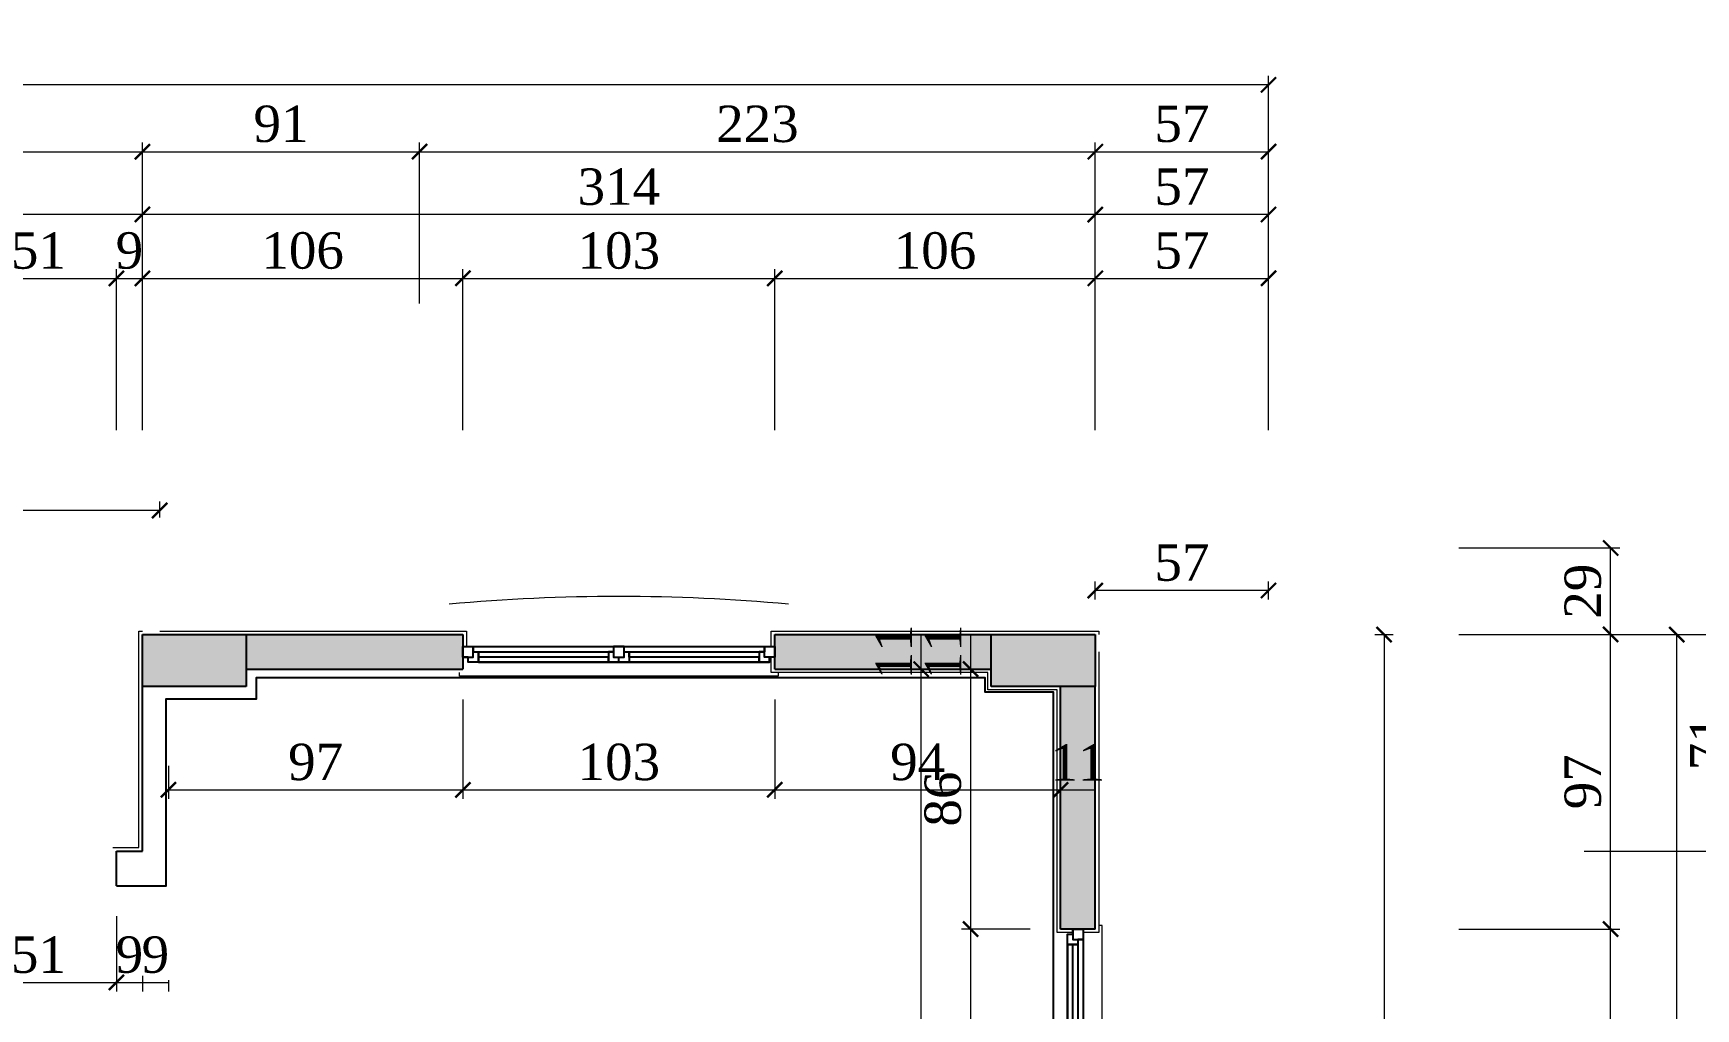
# Model space of a CAD drawing. Header units: metres. Extents: x 134072 to 172200, y 35728 to 38066.
# Drawn here: x 138930 to 139478, y 37146 to 37468 of the extents above; entities that cross this region are included whole.
import ezdxf

# ---------------------------------------------------------------- set-up
doc = ezdxf.new("R2010")
doc.units = ezdxf.units.M
for name, color, linetype in [('den', 156, 'Continuous'), ('duvaR', 52, 'Continuous'), ('Kolon', 175, 'Continuous'), ('pencere', 28, 'Continuous')]:
    doc.layers.add(name, color=color, linetype=linetype)
for name, color, linetype, lineweight in [('m_topraklama', 3, 'Continuous', 40), ('Olcu 20', 7, 'Continuous', 20), ('sıva', 145, 'Continuous', 5)]:
    doc.layers.add(name, color=color, linetype=linetype, lineweight=lineweight)
doc.styles.add('omer', font='times.ttf', dxfattribs={"height": 12})
doc.dimstyles.new('ISO-25', dxfattribs={"dimtxt": 12, "dimasz": 5, "dimexe": 3, "dimexo": 10, "dimgap": 3, "dimtad": 1, "dimdec": 0, "dimtxsty": 'omer', "dimblk": 'ARCHTICK', "dimcen": 0, "dimclrd": 256, "dimclre": 256, "dimclrt": 256, "dimadec": 0, "dimazin": 0, "dimtfac": 1, "dimtdec": 0, "dimtix": 1, "dimtmove": 0, "dimatfit": 3, "dimldrblk": 'ARCHTICK', "dimfxl": 50, "dimfxlon": 1, "dimlwd": -1, "dimlwe": -1, "dimarcsym": 0})

# ---------------------------------------------------------------- blocks, each defined once
blk = doc.blocks.new('_ArchTick')
at = {"layer": 'Olcu 20', "color": 0, "const_width": 0.15}
blk.add_lwpolyline([(-0.5, -0.5), (0.5, 0.5)], dxfattribs=at)
blk = doc.blocks.new('*D422')
at = {"layer": 'Defpoints', "color": 0, "transparency": 16777216}
for p in [(138906.13, 37186.68), (138957.5, 37186.68), (138957.5, 37154.77)]:
    blk.add_point(p, dxfattribs=at)
at = {"layer": 'Olcu 20', "transparency": 16777216}
for p, q in [((138906.13, 37176.68), (138906.13, 37151.77)), ((138957.5, 37176.68), (138957.5, 37151.77)), ((138906.13, 37154.77), (138957.5, 37154.77))]:
    blk.add_line(p, q, dxfattribs=at)
at = {"layer": 'Olcu 20', "transparency": 16777216, "xscale": 5, "yscale": 5, "zscale": 5, "rotation": 180}
blk.add_blockref('_ArchTick', (138906.13, 37154.77), dxfattribs=at)
at = {"layer": 'Olcu 20', "transparency": 16777216, "xscale": 5, "yscale": 5, "zscale": 5}
blk.add_blockref('_ArchTick', (138957.5, 37154.77), dxfattribs=at)
at = {"layer": 'Olcu 20', "transparency": 16777216, "insert": (138931.81, 37163.88), "char_height": 12, "attachment_point": 5, "style": 'omer'}
blk.add_mtext('51', dxfattribs=at)
blk = doc.blocks.new('*D423')
at = {"layer": 'Defpoints', "color": 0, "transparency": 16777216}
for p in [(138957.5, 37186.68), (138966.06, 37166.99), (138966.06, 37154.77)]:
    blk.add_point(p, dxfattribs=at)
at = {"layer": 'Olcu 20', "transparency": 16777216}
for p, q in [((138957.5, 37176.68), (138957.5, 37151.77)), ((138957.5, 37154.77), (138966.06, 37154.77)), ((138966.06, 37156.99), (138966.06, 37151.77))]:
    blk.add_line(p, q, dxfattribs=at)
at = {"layer": 'Olcu 20', "transparency": 16777216, "insert": (138961.78, 37163.9), "char_height": 12, "attachment_point": 5, "style": 'omer'}
blk.add_mtext('9', dxfattribs=at)
blk = doc.blocks.new('*D424')
at = {"layer": 'Defpoints', "color": 0, "transparency": 16777216}
for p in [(138966.06, 37166.99), (138974.62, 37165.5), (138974.62, 37154.77)]:
    blk.add_point(p, dxfattribs=at)
at = {"layer": 'Olcu 20', "transparency": 16777216}
for p, q in [((138966.06, 37156.99), (138966.06, 37151.77)), ((138966.06, 37154.77), (138974.62, 37154.77)), ((138974.62, 37155.5), (138974.62, 37151.77))]:
    blk.add_line(p, q, dxfattribs=at)
at = {"layer": 'Olcu 20', "transparency": 16777216, "insert": (138970.34, 37163.9), "char_height": 12, "attachment_point": 5, "style": 'omer'}
blk.add_mtext('9', dxfattribs=at)
blk = doc.blocks.new('*D374')
at = {"layer": 'Defpoints', "color": 0, "transparency": 16777216}
for p in [(139071.66, 37258.04), (138974.62, 37236.16), (139071.66, 37218.27)]:
    blk.add_point(p, dxfattribs=at)
at = {"layer": 'Olcu 20', "transparency": 16777216}
for p, q in [((139071.66, 37248.04), (139071.66, 37215.27)), ((138974.62, 37226.16), (138974.62, 37215.27)), ((138974.62, 37218.27), (139071.66, 37218.27))]:
    blk.add_line(p, q, dxfattribs=at)
at = {"layer": 'Olcu 20', "transparency": 16777216, "xscale": 5, "yscale": 5, "zscale": 5, "rotation": 180}
blk.add_blockref('_ArchTick', (138974.62, 37218.27), dxfattribs=at)
at = {"layer": 'Olcu 20', "transparency": 16777216, "xscale": 5, "yscale": 5, "zscale": 5}
blk.add_blockref('_ArchTick', (139071.66, 37218.27), dxfattribs=at)
at = {"layer": 'Olcu 20', "transparency": 16777216, "insert": (139023.14, 37227.39), "char_height": 12, "attachment_point": 5, "style": 'omer'}
blk.add_mtext('97', dxfattribs=at)
blk = doc.blocks.new('*D375')
at = {"layer": 'Defpoints', "color": 0, "transparency": 16777216}
for p in [(139071.66, 37258.04), (139174.41, 37258.04), (139174.41, 37218.27)]:
    blk.add_point(p, dxfattribs=at)
at = {"layer": 'Olcu 20', "transparency": 16777216}
for p, q in [((139071.66, 37248.04), (139071.66, 37215.27)), ((139174.41, 37248.04), (139174.41, 37215.27)), ((139071.66, 37218.27), (139174.41, 37218.27))]:
    blk.add_line(p, q, dxfattribs=at)
at = {"layer": 'Olcu 20', "transparency": 16777216, "xscale": 5, "yscale": 5, "zscale": 5, "rotation": 180}
blk.add_blockref('_ArchTick', (139071.66, 37218.27), dxfattribs=at)
at = {"layer": 'Olcu 20', "transparency": 16777216, "xscale": 5, "yscale": 5, "zscale": 5}
blk.add_blockref('_ArchTick', (139174.41, 37218.27), dxfattribs=at)
at = {"layer": 'Olcu 20', "transparency": 16777216, "insert": (139123.04, 37227.38), "char_height": 12, "attachment_point": 5, "style": 'omer'}
blk.add_mtext('103', dxfattribs=at)
blk = doc.blocks.new('*D376')
at = {"layer": 'Defpoints', "color": 0, "transparency": 16777216}
for p in [(139174.41, 37258.04), (139268.6, 37218.27), (139268.6, 37172.41)]:
    blk.add_point(p, dxfattribs=at)
at = {"layer": 'Olcu 20', "transparency": 16777216}
for p, q in [((139174.41, 37248.04), (139174.41, 37215.27)), ((139268.6, 37182.41), (139268.6, 37221.27)), ((139174.41, 37218.27), (139268.6, 37218.27))]:
    blk.add_line(p, q, dxfattribs=at)
at = {"layer": 'Olcu 20', "transparency": 16777216, "xscale": 5, "yscale": 5, "zscale": 5, "rotation": 180}
blk.add_blockref('_ArchTick', (139174.41, 37218.27), dxfattribs=at)
at = {"layer": 'Olcu 20', "transparency": 16777216, "xscale": 5, "yscale": 5, "zscale": 5}
blk.add_blockref('_ArchTick', (139268.6, 37218.27), dxfattribs=at)
at = {"layer": 'Olcu 20', "transparency": 16777216, "insert": (139221.5, 37227.39), "char_height": 12, "attachment_point": 5, "style": 'omer'}
blk.add_mtext('94', dxfattribs=at)
blk = doc.blocks.new('*D377')
at = {"layer": 'Defpoints', "color": 0, "transparency": 16777216}
for p in [(139268.6, 37237.34), (139280.01, 37237.34), (139280.01, 37218.27)]:
    blk.add_point(p, dxfattribs=at)
at = {"layer": 'Olcu 20', "transparency": 16777216}
for p, q in [((139268.6, 37227.34), (139268.6, 37215.27)), ((139280.01, 37227.34), (139280.01, 37215.27)), ((139268.6, 37218.27), (139280.01, 37218.27))]:
    blk.add_line(p, q, dxfattribs=at)
at = {"layer": 'Olcu 20', "transparency": 16777216, "insert": (139274.3, 37227.27), "char_height": 12, "attachment_point": 5, "style": 'omer'}
blk.add_mtext('11', dxfattribs=at)
blk = doc.blocks.new('*D436')
at = {"layer": 'Defpoints', "color": 0, "transparency": 16777216}
for p in [(139245.76, 37269.45), (139238.93, 37258.04), (139245.76, 37258.04)]:
    blk.add_point(p, dxfattribs=at)
at = {"layer": 'Olcu 20', "transparency": 16777216}
for p, q in [((139238.93, 37269.45), (139235.93, 37269.45)), ((139238.93, 37269.45), (139238.93, 37258.04)), ((139238.93, 37258.04), (139235.93, 37258.04))]:
    blk.add_line(p, q, dxfattribs=at)
at = {"layer": 'Olcu 20', "transparency": 16777216, "insert": (139229.93, 37263.74), "char_height": 12, "attachment_point": 5, "rotation": 90, "style": 'omer'}
blk.add_mtext('11', dxfattribs=at)
blk = doc.blocks.new('*D437')
at = {"layer": 'Defpoints', "color": 0, "transparency": 16777216}
for p in [(139245.76, 37258.04), (139238.93, 37172.41), (139268.6, 37172.41)]:
    blk.add_point(p, dxfattribs=at)
at = {"layer": 'Olcu 20', "transparency": 16777216}
for p, q in [((139238.93, 37258.04), (139235.93, 37258.04)), ((139238.93, 37258.04), (139238.93, 37172.41)), ((139258.6, 37172.41), (139235.93, 37172.41))]:
    blk.add_line(p, q, dxfattribs=at)
at = {"layer": 'Olcu 20', "transparency": 16777216, "xscale": 5, "yscale": 5, "zscale": 5}
for p, rotation in [((139238.93, 37258.04), 90), ((139238.93, 37172.41), 270)]:
    blk.add_blockref('_ArchTick', p, dxfattribs=dict(at, rotation=rotation))
at = {"layer": 'Olcu 20', "transparency": 16777216, "insert": (139229.83, 37215.22), "char_height": 12, "attachment_point": 5, "rotation": 90, "style": 'omer'}
blk.add_mtext('86', dxfattribs=at)
blk = doc.blocks.new('*D438')
at = {"layer": 'Defpoints', "color": 0, "transparency": 16777216}
for p in [(139268.6, 37172.41), (139238.93, 37069.66), (139268.6, 37069.66)]:
    blk.add_point(p, dxfattribs=at)
at = {"layer": 'Olcu 20', "transparency": 16777216}
for p, q in [((139258.6, 37172.41), (139235.93, 37172.41)), ((139238.93, 37172.41), (139238.93, 37069.66)), ((139258.6, 37069.66), (139235.93, 37069.66))]:
    blk.add_line(p, q, dxfattribs=at)
at = {"layer": 'Olcu 20', "transparency": 16777216, "xscale": 5, "yscale": 5, "zscale": 5}
for p, rotation in [((139238.93, 37172.41), 90), ((139238.93, 37069.66), 270)]:
    blk.add_blockref('_ArchTick', p, dxfattribs=dict(at, rotation=rotation))
at = {"layer": 'Olcu 20', "transparency": 16777216, "insert": (139229.83, 37121.04), "char_height": 12, "attachment_point": 5, "rotation": 90, "style": 'omer'}
blk.add_mtext('103', dxfattribs=at)
blk = doc.blocks.new('*D398')
at = {"layer": 'Defpoints', "color": 0, "transparency": 16777216}
for p in [(139222.63, 37258.04), (139226.73, 37258.04), (139226.73, 36984.04)]:
    blk.add_point(p, dxfattribs=at)
at = {"layer": 'Olcu 20', "transparency": 16777216}
for p, q in [((139222.63, 37258.04), (139219.63, 37258.04)), ((139222.63, 36984.04), (139222.63, 37258.04)), ((139222.63, 36984.04), (139219.63, 36984.04))]:
    blk.add_line(p, q, dxfattribs=at)
at = {"layer": 'Olcu 20', "transparency": 16777216, "xscale": 5, "yscale": 5, "zscale": 5}
for p, rotation in [((139222.63, 37258.04), 90), ((139222.63, 36984.04), 270)]:
    blk.add_blockref('_ArchTick', p, dxfattribs=dict(at, rotation=rotation))
at = {"layer": 'Olcu 20', "transparency": 16777216, "insert": (139213.51, 37121.04), "char_height": 12, "attachment_point": 5, "rotation": 90, "style": 'omer'}
blk.add_mtext('274', dxfattribs=at)
blk = doc.blocks.new('*D399')
at = {"layer": 'Defpoints', "color": 0, "transparency": 16777216}
for p in [(139222.63, 37269.45), (139226.73, 37269.45), (139226.73, 37258.04)]:
    blk.add_point(p, dxfattribs=at)
at = {"layer": 'Olcu 20', "transparency": 16777216}
for p, q in [((139222.63, 37269.45), (139219.63, 37269.45)), ((139222.63, 37258.04), (139222.63, 37269.45)), ((139222.63, 37258.04), (139219.63, 37258.04))]:
    blk.add_line(p, q, dxfattribs=at)
at = {"layer": 'Olcu 20', "transparency": 16777216, "insert": (139213.63, 37263.74), "char_height": 12, "attachment_point": 5, "rotation": 90, "style": 'omer'}
blk.add_mtext('11', dxfattribs=at)
blk = doc.blocks.new('*D510')
at = {"layer": 'Defpoints', "color": 0, "transparency": 16777216}
for p in [(138957.5, 37386.81), (138906.13, 37198.1), (138957.5, 37198.1)]:
    blk.add_point(p, dxfattribs=at)
at = {"layer": 'Olcu 20', "transparency": 16777216}
for p, q in [((138906.13, 37336.81), (138906.13, 37389.81)), ((138957.5, 37336.81), (138957.5, 37389.81)), ((138906.13, 37386.81), (138957.5, 37386.81))]:
    blk.add_line(p, q, dxfattribs=at)
at = {"layer": 'Olcu 20', "transparency": 16777216, "xscale": 5, "yscale": 5, "zscale": 5, "rotation": 180}
blk.add_blockref('_ArchTick', (138906.13, 37386.81), dxfattribs=at)
at = {"layer": 'Olcu 20', "transparency": 16777216, "xscale": 5, "yscale": 5, "zscale": 5}
blk.add_blockref('_ArchTick', (138957.5, 37386.81), dxfattribs=at)
at = {"layer": 'Olcu 20', "transparency": 16777216, "insert": (138931.81, 37395.91), "char_height": 12, "attachment_point": 5, "style": 'omer'}
blk.add_mtext('51', dxfattribs=at)
blk = doc.blocks.new('*D511')
at = {"layer": 'Defpoints', "color": 0, "transparency": 16777216}
for p in [(138966.06, 37386.81), (138966.06, 37269.45), (138957.5, 37198.1)]:
    blk.add_point(p, dxfattribs=at)
at = {"layer": 'Olcu 20', "transparency": 16777216}
for p, q in [((138957.5, 37336.81), (138957.5, 37389.81)), ((138966.06, 37336.81), (138966.06, 37389.81)), ((138957.5, 37386.81), (138966.06, 37386.81))]:
    blk.add_line(p, q, dxfattribs=at)
at = {"layer": 'Olcu 20', "transparency": 16777216, "insert": (138961.78, 37395.93), "char_height": 12, "attachment_point": 5, "style": 'omer'}
blk.add_mtext('9', dxfattribs=at)
blk = doc.blocks.new('*D512')
at = {"layer": 'Defpoints', "color": 0, "transparency": 16777216}
for p in [(139071.66, 37386.81), (138966.06, 37269.45), (139071.66, 37269.45)]:
    blk.add_point(p, dxfattribs=at)
at = {"layer": 'Olcu 20', "transparency": 16777216}
for p, q in [((138966.06, 37336.81), (138966.06, 37389.81)), ((139071.66, 37336.81), (139071.66, 37389.81)), ((138966.06, 37386.81), (139071.66, 37386.81))]:
    blk.add_line(p, q, dxfattribs=at)
at = {"layer": 'Olcu 20', "transparency": 16777216, "xscale": 5, "yscale": 5, "zscale": 5, "rotation": 180}
blk.add_blockref('_ArchTick', (138966.06, 37386.81), dxfattribs=at)
at = {"layer": 'Olcu 20', "transparency": 16777216, "xscale": 5, "yscale": 5, "zscale": 5}
blk.add_blockref('_ArchTick', (139071.66, 37386.81), dxfattribs=at)
at = {"layer": 'Olcu 20', "transparency": 16777216, "insert": (139018.86, 37395.91), "char_height": 12, "attachment_point": 5, "style": 'omer'}
blk.add_mtext('106', dxfattribs=at)
blk = doc.blocks.new('*D513')
at = {"layer": 'Defpoints', "color": 0, "transparency": 16777216}
for p in [(139174.41, 37386.81), (139071.66, 37269.45), (139174.41, 37269.45)]:
    blk.add_point(p, dxfattribs=at)
at = {"layer": 'Olcu 20', "transparency": 16777216}
for p, q in [((139071.66, 37336.81), (139071.66, 37389.81)), ((139174.41, 37336.81), (139174.41, 37389.81)), ((139071.66, 37386.81), (139174.41, 37386.81))]:
    blk.add_line(p, q, dxfattribs=at)
at = {"layer": 'Olcu 20', "transparency": 16777216, "xscale": 5, "yscale": 5, "zscale": 5, "rotation": 180}
blk.add_blockref('_ArchTick', (139071.66, 37386.81), dxfattribs=at)
at = {"layer": 'Olcu 20', "transparency": 16777216, "xscale": 5, "yscale": 5, "zscale": 5}
blk.add_blockref('_ArchTick', (139174.41, 37386.81), dxfattribs=at)
at = {"layer": 'Olcu 20', "transparency": 16777216, "insert": (139123.04, 37395.91), "char_height": 12, "attachment_point": 5, "style": 'omer'}
blk.add_mtext('103', dxfattribs=at)
blk = doc.blocks.new('*D555')
at = {"layer": 'Defpoints', "color": 0, "transparency": 16777216}
for p in [(139280.01, 37386.81), (139174.41, 37269.45), (139280.01, 37269.45)]:
    blk.add_point(p, dxfattribs=at)
at = {"layer": 'Olcu 20', "transparency": 16777216}
for p, q in [((139174.41, 37336.81), (139174.41, 37389.81)), ((139280.01, 37336.81), (139280.01, 37389.81)), ((139174.41, 37386.81), (139280.01, 37386.81))]:
    blk.add_line(p, q, dxfattribs=at)
at = {"layer": 'Olcu 20', "transparency": 16777216, "xscale": 5, "yscale": 5, "zscale": 5, "rotation": 180}
blk.add_blockref('_ArchTick', (139174.41, 37386.81), dxfattribs=at)
at = {"layer": 'Olcu 20', "transparency": 16777216, "xscale": 5, "yscale": 5, "zscale": 5}
blk.add_blockref('_ArchTick', (139280.01, 37386.81), dxfattribs=at)
at = {"layer": 'Olcu 20', "transparency": 16777216, "insert": (139227.21, 37395.91), "char_height": 12, "attachment_point": 5, "style": 'omer'}
blk.add_mtext('106', dxfattribs=at)
blk = doc.blocks.new('*D556')
at = {"layer": 'Defpoints', "color": 0, "transparency": 16777216}
for p in [(139337.09, 37386.81), (139280.01, 37269.45), (139337.09, 37269.45)]:
    blk.add_point(p, dxfattribs=at)
at = {"layer": 'Olcu 20', "transparency": 16777216}
for p, q in [((139280.01, 37336.81), (139280.01, 37389.81)), ((139337.09, 37336.81), (139337.09, 37389.81)), ((139280.01, 37386.81), (139337.09, 37386.81))]:
    blk.add_line(p, q, dxfattribs=at)
at = {"layer": 'Olcu 20', "transparency": 16777216, "xscale": 5, "yscale": 5, "zscale": 5, "rotation": 180}
blk.add_blockref('_ArchTick', (139280.01, 37386.81), dxfattribs=at)
at = {"layer": 'Olcu 20', "transparency": 16777216, "xscale": 5, "yscale": 5, "zscale": 5}
blk.add_blockref('_ArchTick', (139337.09, 37386.81), dxfattribs=at)
at = {"layer": 'Olcu 20', "transparency": 16777216, "insert": (139308.55, 37395.93), "char_height": 12, "attachment_point": 5, "style": 'omer'}
blk.add_mtext('57', dxfattribs=at)
blk = doc.blocks.new('*D557')
at = {"layer": 'Defpoints', "color": 0, "transparency": 16777216}
for p in [(139280.01, 37407.85), (139280.01, 37269.45), (139337.09, 37269.45)]:
    blk.add_point(p, dxfattribs=at)
at = {"layer": 'Olcu 20', "transparency": 16777216}
for p, q in [((139280.01, 37357.85), (139280.01, 37410.85)), ((139337.09, 37357.85), (139337.09, 37410.85)), ((139337.09, 37407.85), (139280.01, 37407.85))]:
    blk.add_line(p, q, dxfattribs=at)
at = {"layer": 'Olcu 20', "transparency": 16777216, "xscale": 5, "yscale": 5, "zscale": 5, "rotation": 180}
blk.add_blockref('_ArchTick', (139280.01, 37407.85), dxfattribs=at)
at = {"layer": 'Olcu 20', "transparency": 16777216, "xscale": 5, "yscale": 5, "zscale": 5}
blk.add_blockref('_ArchTick', (139337.09, 37407.85), dxfattribs=at)
at = {"layer": 'Olcu 20', "transparency": 16777216, "insert": (139308.55, 37416.97), "char_height": 12, "attachment_point": 5, "style": 'omer'}
blk.add_mtext('57', dxfattribs=at)
blk = doc.blocks.new('*D558')
at = {"layer": 'Defpoints', "color": 0, "transparency": 16777216}
for p in [(138966.06, 37407.85), (138966.06, 37269.45), (139280.01, 37269.45)]:
    blk.add_point(p, dxfattribs=at)
at = {"layer": 'Olcu 20', "transparency": 16777216}
for p, q in [((138966.06, 37357.85), (138966.06, 37410.85)), ((139280.01, 37357.85), (139280.01, 37410.85)), ((139280.01, 37407.85), (138966.06, 37407.85))]:
    blk.add_line(p, q, dxfattribs=at)
at = {"layer": 'Olcu 20', "transparency": 16777216, "xscale": 5, "yscale": 5, "zscale": 5, "rotation": 180}
blk.add_blockref('_ArchTick', (138966.06, 37407.85), dxfattribs=at)
at = {"layer": 'Olcu 20', "transparency": 16777216, "xscale": 5, "yscale": 5, "zscale": 5}
blk.add_blockref('_ArchTick', (139280.01, 37407.85), dxfattribs=at)
at = {"layer": 'Olcu 20', "transparency": 16777216, "insert": (139123.04, 37416.95), "char_height": 12, "attachment_point": 5, "style": 'omer'}
blk.add_mtext('314', dxfattribs=at)
blk = doc.blocks.new('*D559')
at = {"layer": 'Defpoints', "color": 0, "transparency": 16777216}
for p in [(138783.4, 37407.85), (138783.4, 37269.45), (138966.06, 37269.45)]:
    blk.add_point(p, dxfattribs=at)
at = {"layer": 'Olcu 20', "transparency": 16777216}
for p, q in [((138783.4, 37357.85), (138783.4, 37410.85)), ((138966.06, 37357.85), (138966.06, 37410.85)), ((138966.06, 37407.85), (138783.4, 37407.85))]:
    blk.add_line(p, q, dxfattribs=at)
at = {"layer": 'Olcu 20', "transparency": 16777216, "xscale": 5, "yscale": 5, "zscale": 5, "rotation": 180}
blk.add_blockref('_ArchTick', (138783.4, 37407.85), dxfattribs=at)
at = {"layer": 'Olcu 20', "transparency": 16777216, "xscale": 5, "yscale": 5, "zscale": 5}
blk.add_blockref('_ArchTick', (138966.06, 37407.85), dxfattribs=at)
at = {"layer": 'Olcu 20', "transparency": 16777216, "insert": (138874.73, 37416.95), "char_height": 12, "attachment_point": 5, "style": 'omer'}
blk.add_mtext('183', dxfattribs=at)
blk = doc.blocks.new('*D516')
at = {"layer": 'Defpoints', "color": 0, "transparency": 16777216}
for p in [(138966.06, 37428.55), (138783.4, 37358.92), (138966.06, 37358.27)]:
    blk.add_point(p, dxfattribs=at)
at = {"layer": 'Olcu 20', "transparency": 16777216}
for p, q in [((138783.4, 37378.55), (138783.4, 37431.55)), ((138783.4, 37428.55), (138966.06, 37428.55)), ((138966.06, 37378.55), (138966.06, 37431.55))]:
    blk.add_line(p, q, dxfattribs=at)
at = {"layer": 'Olcu 20', "transparency": 16777216, "xscale": 5, "yscale": 5, "zscale": 5, "rotation": 180}
blk.add_blockref('_ArchTick', (138783.4, 37428.55), dxfattribs=at)
at = {"layer": 'Olcu 20', "transparency": 16777216, "xscale": 5, "yscale": 5, "zscale": 5}
blk.add_blockref('_ArchTick', (138966.06, 37428.55), dxfattribs=at)
at = {"layer": 'Olcu 20', "transparency": 16777216, "insert": (138874.73, 37437.65), "char_height": 12, "attachment_point": 5, "style": 'omer'}
blk.add_mtext('183', dxfattribs=at)
blk = doc.blocks.new('*D517')
at = {"layer": 'Defpoints', "color": 0, "transparency": 16777216}
for p in [(139057.39, 37428.55), (138966.06, 37358.27), (139057.39, 37358.92)]:
    blk.add_point(p, dxfattribs=at)
at = {"layer": 'Olcu 20', "transparency": 16777216}
for p, q in [((138966.06, 37378.55), (138966.06, 37431.55)), ((138966.06, 37428.55), (139057.39, 37428.55)), ((139057.39, 37378.55), (139057.39, 37431.55))]:
    blk.add_line(p, q, dxfattribs=at)
at = {"layer": 'Olcu 20', "transparency": 16777216, "xscale": 5, "yscale": 5, "zscale": 5, "rotation": 180}
blk.add_blockref('_ArchTick', (138966.06, 37428.55), dxfattribs=at)
at = {"layer": 'Olcu 20', "transparency": 16777216, "xscale": 5, "yscale": 5, "zscale": 5}
blk.add_blockref('_ArchTick', (139057.39, 37428.55), dxfattribs=at)
at = {"layer": 'Olcu 20', "transparency": 16777216, "insert": (139011.73, 37437.67), "char_height": 12, "attachment_point": 5, "style": 'omer'}
blk.add_mtext('91', dxfattribs=at)
blk = doc.blocks.new('*D518')
at = {"layer": 'Defpoints', "color": 0, "transparency": 16777216}
for p in [(139280.01, 37428.55), (139057.39, 37358.92), (139280.01, 37358.27)]:
    blk.add_point(p, dxfattribs=at)
at = {"layer": 'Olcu 20', "transparency": 16777216}
for p, q in [((139057.39, 37378.55), (139057.39, 37431.55)), ((139057.39, 37428.55), (139280.01, 37428.55)), ((139280.01, 37378.55), (139280.01, 37431.55))]:
    blk.add_line(p, q, dxfattribs=at)
at = {"layer": 'Olcu 20', "transparency": 16777216, "xscale": 5, "yscale": 5, "zscale": 5, "rotation": 180}
blk.add_blockref('_ArchTick', (139057.39, 37428.55), dxfattribs=at)
at = {"layer": 'Olcu 20', "transparency": 16777216, "xscale": 5, "yscale": 5, "zscale": 5}
blk.add_blockref('_ArchTick', (139280.01, 37428.55), dxfattribs=at)
at = {"layer": 'Olcu 20', "transparency": 16777216, "insert": (139168.7, 37437.65), "char_height": 12, "attachment_point": 5, "style": 'omer'}
blk.add_mtext('223', dxfattribs=at)
blk = doc.blocks.new('*D519')
at = {"layer": 'Defpoints', "color": 0, "transparency": 16777216}
for p in [(139337.09, 37428.55), (139280.01, 37358.27), (139337.09, 37358.27)]:
    blk.add_point(p, dxfattribs=at)
at = {"layer": 'Olcu 20', "transparency": 16777216}
for p, q in [((139280.01, 37378.55), (139280.01, 37431.55)), ((139280.01, 37428.55), (139337.09, 37428.55)), ((139337.09, 37378.55), (139337.09, 37431.55))]:
    blk.add_line(p, q, dxfattribs=at)
at = {"layer": 'Olcu 20', "transparency": 16777216, "xscale": 5, "yscale": 5, "zscale": 5, "rotation": 180}
blk.add_blockref('_ArchTick', (139280.01, 37428.55), dxfattribs=at)
at = {"layer": 'Olcu 20', "transparency": 16777216, "xscale": 5, "yscale": 5, "zscale": 5}
blk.add_blockref('_ArchTick', (139337.09, 37428.55), dxfattribs=at)
at = {"layer": 'Olcu 20', "transparency": 16777216, "insert": (139308.55, 37437.67), "char_height": 12, "attachment_point": 5, "style": 'omer'}
blk.add_mtext('57', dxfattribs=at)
blk = doc.blocks.new('*D520')
at = {"layer": 'Defpoints', "color": 0, "transparency": 16777216}
for p in [(137958.56, 37450.58), (137958.56, 37269.45), (139337.09, 37269.45)]:
    blk.add_point(p, dxfattribs=at)
at = {"layer": 'Olcu 20', "transparency": 16777216}
for p, q in [((137958.56, 37400.58), (137958.56, 37453.58)), ((139337.09, 37450.58), (137958.56, 37450.58)), ((139337.09, 37400.58), (139337.09, 37453.58))]:
    blk.add_line(p, q, dxfattribs=at)
at = {"layer": 'Olcu 20', "transparency": 16777216, "xscale": 5, "yscale": 5, "zscale": 5, "rotation": 180}
blk.add_blockref('_ArchTick', (137958.56, 37450.58), dxfattribs=at)
at = {"layer": 'Olcu 20', "transparency": 16777216, "xscale": 5, "yscale": 5, "zscale": 5}
blk.add_blockref('_ArchTick', (139337.09, 37450.58), dxfattribs=at)
at = {"layer": 'Olcu 20', "transparency": 16777216, "insert": (138647.83, 37459.7), "char_height": 12, "attachment_point": 5, "style": 'omer'}
blk.add_mtext('1379', dxfattribs=at)
blk = doc.blocks.new('*D528')
at = {"layer": 'Defpoints', "color": 0, "transparency": 16777216}
for p in [(139421.25, 37269.45), (139421.25, 37198.1), (139491.07, 37198.1)]:
    blk.add_point(p, dxfattribs=at)
at = {"layer": 'Olcu 20', "transparency": 16777216}
for p, q in [((139441.07, 37269.45), (139494.07, 37269.45)), ((139491.07, 37269.45), (139491.07, 37198.1)), ((139441.07, 37198.1), (139494.07, 37198.1))]:
    blk.add_line(p, q, dxfattribs=at)
at = {"layer": 'Olcu 20', "transparency": 16777216, "xscale": 5, "yscale": 5, "zscale": 5}
for p, rotation in [((139491.07, 37269.45), 90), ((139491.07, 37198.1), 270)]:
    blk.add_blockref('_ArchTick', p, dxfattribs=dict(at, rotation=rotation))
at = {"layer": 'Olcu 20', "transparency": 16777216, "insert": (139481.95, 37233.78), "char_height": 12, "attachment_point": 5, "rotation": 90, "style": 'omer'}
blk.add_mtext('71', dxfattribs=at)
blk = doc.blocks.new('*D529')
at = {"layer": 'Defpoints', "color": 0, "transparency": 16777216}
for p in [(139421.25, 37198.1), (139421.25, 36975.48), (139491.07, 36975.48)]:
    blk.add_point(p, dxfattribs=at)
at = {"layer": 'Olcu 20', "transparency": 16777216}
for p, q in [((139441.07, 37198.1), (139494.07, 37198.1)), ((139491.07, 37198.1), (139491.07, 36975.48)), ((139441.07, 36975.48), (139494.07, 36975.48))]:
    blk.add_line(p, q, dxfattribs=at)
at = {"layer": 'Olcu 20', "transparency": 16777216, "xscale": 5, "yscale": 5, "zscale": 5}
for p, rotation in [((139491.07, 37198.1), 90), ((139491.07, 36975.48), 270)]:
    blk.add_blockref('_ArchTick', p, dxfattribs=dict(at, rotation=rotation))
at = {"layer": 'Olcu 20', "transparency": 16777216, "insert": (139481.96, 37086.79), "char_height": 12, "attachment_point": 5, "rotation": 90, "style": 'omer'}
blk.add_mtext('223', dxfattribs=at)
blk = doc.blocks.new('*D538')
at = {"layer": 'Defpoints', "color": 0, "transparency": 16777216}
for p in [(139421.25, 37269.45), (139515.49, 37269.45), (139421.25, 36299.06)]:
    blk.add_point(p, dxfattribs=at)
at = {"layer": 'Olcu 20', "transparency": 16777216}
for p, q in [((139465.49, 37269.45), (139518.49, 37269.45)), ((139515.49, 36299.06), (139515.49, 37269.45)), ((139465.49, 36299.06), (139518.49, 36299.06))]:
    blk.add_line(p, q, dxfattribs=at)
at = {"layer": 'Olcu 20', "transparency": 16777216, "xscale": 5, "yscale": 5, "zscale": 5}
for p, rotation in [((139515.49, 37269.45), 90), ((139515.49, 36299.06), 270)]:
    blk.add_blockref('_ArchTick', p, dxfattribs=dict(at, rotation=rotation))
at = {"layer": 'Olcu 20', "transparency": 16777216, "insert": (139506.37, 36784.25), "char_height": 12, "attachment_point": 5, "rotation": 90, "style": 'omer'}
blk.add_mtext('970', dxfattribs=at)
blk = doc.blocks.new('*D596')
at = {"layer": 'Defpoints', "color": 0, "transparency": 16777216}
for p in [(139280.01, 37172.41), (139449.79, 37172.41), (139280.01, 37069.66)]:
    blk.add_point(p, dxfattribs=at)
at = {"layer": 'Olcu 20', "transparency": 16777216}
for p, q in [((139399.79, 37172.41), (139452.79, 37172.41)), ((139449.79, 37069.66), (139449.79, 37172.41)), ((139399.79, 37069.66), (139452.79, 37069.66))]:
    blk.add_line(p, q, dxfattribs=at)
at = {"layer": 'Olcu 20', "transparency": 16777216, "xscale": 5, "yscale": 5, "zscale": 5}
for p, rotation in [((139449.79, 37172.41), 90), ((139449.79, 37069.66), 270)]:
    blk.add_blockref('_ArchTick', p, dxfattribs=dict(at, rotation=rotation))
at = {"layer": 'Olcu 20', "transparency": 16777216, "insert": (139440.69, 37121.04), "char_height": 12, "attachment_point": 5, "rotation": 90, "style": 'omer'}
blk.add_mtext('103', dxfattribs=at)
blk = doc.blocks.new('*D597')
at = {"layer": 'Defpoints', "color": 0, "transparency": 16777216}
for p in [(139280.01, 37269.45), (139449.79, 37269.45), (139280.01, 37172.41)]:
    blk.add_point(p, dxfattribs=at)
at = {"layer": 'Olcu 20', "transparency": 16777216}
for p, q in [((139399.79, 37269.45), (139452.79, 37269.45)), ((139449.79, 37172.41), (139449.79, 37269.45)), ((139399.79, 37172.41), (139452.79, 37172.41))]:
    blk.add_line(p, q, dxfattribs=at)
at = {"layer": 'Olcu 20', "transparency": 16777216, "xscale": 5, "yscale": 5, "zscale": 5}
for p, rotation in [((139449.79, 37269.45), 90), ((139449.79, 37172.41), 270)]:
    blk.add_blockref('_ArchTick', p, dxfattribs=dict(at, rotation=rotation))
at = {"layer": 'Olcu 20', "transparency": 16777216, "insert": (139440.67, 37220.93), "char_height": 12, "attachment_point": 5, "rotation": 90, "style": 'omer'}
blk.add_mtext('97', dxfattribs=at)
blk = doc.blocks.new('*D598')
at = {"layer": 'Defpoints', "color": 0, "transparency": 16777216}
for p in [(138971.77, 37297.99), (139449.79, 37297.99), (139280.01, 37269.45)]:
    blk.add_point(p, dxfattribs=at)
at = {"layer": 'Olcu 20', "transparency": 16777216}
for p, q in [((139399.79, 37297.99), (139452.79, 37297.99)), ((139449.79, 37269.45), (139449.79, 37297.99)), ((139399.79, 37269.45), (139452.79, 37269.45))]:
    blk.add_line(p, q, dxfattribs=at)
at = {"layer": 'Olcu 20', "transparency": 16777216, "xscale": 5, "yscale": 5, "zscale": 5}
for p, rotation in [((139449.79, 37297.99), 90), ((139449.79, 37269.45), 270)]:
    blk.add_blockref('_ArchTick', p, dxfattribs=dict(at, rotation=rotation))
at = {"layer": 'Olcu 20', "transparency": 16777216, "insert": (139440.67, 37283.72), "char_height": 12, "attachment_point": 5, "rotation": 90, "style": 'omer'}
blk.add_mtext('29', dxfattribs=at)
blk = doc.blocks.new('*D600')
at = {"layer": 'Defpoints', "color": 0, "transparency": 16777216}
for p in [(139280.01, 37269.45), (139471.56, 37269.45), (139337.09, 36989.75)]:
    blk.add_point(p, dxfattribs=at)
at = {"layer": 'Olcu 20', "transparency": 16777216}
for p, q in [((139421.56, 37269.45), (139474.56, 37269.45)), ((139471.56, 36989.75), (139471.56, 37269.45)), ((139421.56, 36989.75), (139474.56, 36989.75))]:
    blk.add_line(p, q, dxfattribs=at)
at = {"layer": 'Olcu 20', "transparency": 16777216, "xscale": 5, "yscale": 5, "zscale": 5}
for p, rotation in [((139471.56, 37269.45), 90), ((139471.56, 36989.75), 270)]:
    blk.add_blockref('_ArchTick', p, dxfattribs=dict(at, rotation=rotation))
at = {"layer": 'Olcu 20', "transparency": 16777216, "insert": (139462.46, 37129.6), "char_height": 12, "attachment_point": 5, "rotation": 90, "style": 'omer'}
blk.add_mtext('280', dxfattribs=at)
blk = doc.blocks.new('*D634')
at = {"layer": 'Defpoints', "color": 0, "transparency": 16777216}
for p in [(138777.69, 37310.3), (138777.69, 37297.99), (138971.77, 37297.99)]:
    blk.add_point(p, dxfattribs=at)
at = {"layer": 'Olcu 20', "transparency": 16777216}
for p, q in [((138777.69, 37307.99), (138777.69, 37313.3)), ((138971.77, 37307.99), (138971.77, 37313.3)), ((138971.77, 37310.3), (138777.69, 37310.3))]:
    blk.add_line(p, q, dxfattribs=at)
at = {"layer": 'Olcu 20', "transparency": 16777216, "xscale": 5, "yscale": 5, "zscale": 5, "rotation": 180}
blk.add_blockref('_ArchTick', (138777.69, 37310.3), dxfattribs=at)
at = {"layer": 'Olcu 20', "transparency": 16777216, "xscale": 5, "yscale": 5, "zscale": 5}
blk.add_blockref('_ArchTick', (138971.77, 37310.3), dxfattribs=at)
at = {"layer": 'Olcu 20', "transparency": 16777216, "insert": (138874.73, 37319.42), "char_height": 12, "attachment_point": 5, "style": 'omer'}
blk.add_mtext('194', dxfattribs=at)
blk = doc.blocks.new('*D636')
at = {"layer": 'Defpoints', "color": 0, "transparency": 16777216}
for p in [(139337.09, 37269.45), (139337.09, 36989.75), (139375.14, 36989.75)]:
    blk.add_point(p, dxfattribs=at)
at = {"layer": 'Olcu 20', "transparency": 16777216}
for p, q in [((139372.14, 37269.45), (139378.14, 37269.45)), ((139375.14, 37269.45), (139375.14, 36989.75)), ((139372.14, 36989.75), (139378.14, 36989.75))]:
    blk.add_line(p, q, dxfattribs=at)
at = {"layer": 'Olcu 20', "transparency": 16777216, "xscale": 5, "yscale": 5, "zscale": 5}
for p, rotation in [((139375.14, 37269.45), 90), ((139375.14, 36989.75), 270)]:
    blk.add_blockref('_ArchTick', p, dxfattribs=dict(at, rotation=rotation))
at = {"layer": 'Olcu 20', "transparency": 16777216, "insert": (139366.03, 37129.6), "char_height": 12, "attachment_point": 5, "rotation": 90, "style": 'omer'}
blk.add_mtext('280', dxfattribs=at)
blk = doc.blocks.new('*D637')
at = {"layer": 'Defpoints', "color": 0, "transparency": 16777216}
for p in [(139280.01, 37283.96), (139280.01, 37269.45), (139337.09, 37269.45)]:
    blk.add_point(p, dxfattribs=at)
at = {"layer": 'Olcu 20', "transparency": 16777216}
for p, q in [((139280.01, 37280.96), (139280.01, 37286.96)), ((139337.09, 37280.96), (139337.09, 37286.96)), ((139337.09, 37283.96), (139280.01, 37283.96))]:
    blk.add_line(p, q, dxfattribs=at)
at = {"layer": 'Olcu 20', "transparency": 16777216, "xscale": 5, "yscale": 5, "zscale": 5, "rotation": 180}
blk.add_blockref('_ArchTick', (139280.01, 37283.96), dxfattribs=at)
at = {"layer": 'Olcu 20', "transparency": 16777216, "xscale": 5, "yscale": 5, "zscale": 5}
blk.add_blockref('_ArchTick', (139337.09, 37283.96), dxfattribs=at)
at = {"layer": 'Olcu 20', "transparency": 16777216, "insert": (139308.55, 37293.08), "char_height": 12, "attachment_point": 5, "style": 'omer'}
blk.add_mtext('57', dxfattribs=at)

msp = doc.modelspace()

# ---------------------------------------------------------------- hatches: boundary and pattern name
at = {"layer": 'm_topraklama'}
h = msp.add_hatch(dxfattribs=at)
h.set_pattern_fill('JIS_STN_2.5', color=4)
h.set_pattern_definition([(45, (3413.7311, 9022.4061), (-1.767766953, 1.767766953), []), (45, (3415.4961, 9022.4061), (-1.767766953, 1.767766953), [1.2, -0.5])])
h.paths.add_polyline_path([(138218.29, 37198.1), (138152.64, 37198.1), (138152.64, 37186.68), (138218.29, 37186.68)])
h.paths.add_polyline_path([(138235.41, 37198.1), (138218.29, 37198.1), (138218.29, 37163.85), (138235.41, 37163.85)])
h.paths.add_polyline_path([(138243.97, 37198.1), (138235.41, 37198.1), (138235.41, 37186.68), (138243.97, 37186.68)])
h.paths.add_polyline_path([(138315.33, 37198.1), (138295.35, 37198.1), (138295.35, 37186.68), (138315.33, 37186.68)])
h.paths.add_polyline_path([(138418.07, 37198.1), (138360.99, 37198.1), (138360.99, 37186.68), (138418.07, 37186.68)])
h.paths.add_polyline_path([(138049.9, 37198.1), (137975.69, 37198.1), (137975.69, 37186.68), (138049.9, 37186.68)])
h.paths.add_polyline_path([(137975.69, 37198.1), (137958.56, 37198.1), (137958.56, 37163.85), (137975.69, 37163.85)])
h.paths.add_polyline_path([(137969.98, 37163.85), (137958.56, 37163.85), (137958.56, 37078.23), (137969.98, 37078.23)])
h.paths.add_polyline_path([(137969.98, 36975.48), (137958.56, 36975.48), (137958.56, 36889.86), (137969.98, 36889.86)])
h.paths.add_polyline_path([(137975.69, 36889.86), (137958.56, 36889.86), (137958.56, 36855.61), (137975.69, 36855.61)])
h.paths.add_polyline_path([(137969.98, 36855.61), (137958.56, 36855.61), (137958.56, 36764.28), (137969.98, 36764.28)])
h.paths.add_polyline_path([(137969.98, 36684.36), (137958.56, 36684.36), (137958.56, 36613.01), (137969.98, 36613.01)])
h.paths.add_polyline_path([(137975.69, 36613.01), (137958.56, 36613.01), (137958.56, 36578.76), (137975.69, 36578.76)])
h.paths.add_polyline_path([(137969.98, 36578.76), (137958.56, 36578.76), (137958.56, 36510.26), (137969.98, 36510.26)])
h.paths.add_polyline_path([(137969.98, 36430.35), (137958.56, 36430.35), (137958.56, 36390.39), (137969.98, 36390.39)])
h.paths.add_polyline_path([(137975.69, 36390.39), (137958.56, 36390.39), (137958.56, 36356.14), (137975.69, 36356.14)])
h.paths.add_polyline_path([(138129.81, 36367.56), (137975.69, 36367.56), (137975.69, 36356.14), (138129.81, 36356.14)])
h.paths.add_polyline_path([(138164.06, 36373.26), (138129.81, 36373.26), (138129.81, 36356.14), (138164.06, 36356.14)])
h.paths.add_polyline_path([(138241.12, 36367.56), (138164.06, 36367.56), (138164.06, 36356.14), (138241.12, 36356.14)])
h.paths.add_polyline_path([(139000.31, 36316.18), (138966.06, 36316.18), (138966.06, 36299.06), (139000.31, 36299.06), (139000.31, 36299.06)])
h.paths.add_polyline_path([(138971.77, 36299.06), (138966.06, 36299.06), (138966.06, 36276.22), (138783.4, 36276.22), (138783.4, 36299.06), (138777.69, 36299.06), (138777.69, 36270.52), (138971.77, 36270.52)])
h.paths.add_polyline_path([(139071.66, 36310.47), (139000.31, 36310.47), (139000.31, 36299.06), (139071.66, 36299.06)])
h.paths.add_polyline_path([(139245.76, 36310.47), (139174.41, 36310.47), (139174.41, 36299.06), (139245.76, 36299.06)])
h.paths.add_polyline_path([(139280.01, 36316.18), (139245.76, 36316.18), (139245.76, 36299.06), (139280.01, 36299.06)])
h.paths.add_polyline_path([(139280.01, 36393.24), (139268.6, 36393.24), (139268.6, 36316.18), (139280.01, 36316.18)])
h.paths.add_polyline_path([(139280.01, 36578.76), (139268.6, 36578.76), (139268.6, 36495.99), (139280.01, 36495.99)])
h.paths.add_polyline_path([(139337.09, 36593.03), (139337.09, 36593.03), (139265.74, 36593.03), (139265.74, 36578.76), (139337.09, 36578.76)])
h.paths.add_polyline_path([(139337.09, 36648.68), (139325.68, 36648.68), (139325.68, 36593.03), (139337.09, 36593.03)])
h.paths.add_polyline_path([(139337.09, 36767.13), (139325.68, 36767.13), (139325.68, 36728.6), (139337.09, 36728.6)])
h.paths.add_polyline_path([(139337.09, 36801.38), (139319.97, 36801.38), (139319.97, 36767.13), (139337.09, 36767.13)])
h.paths.add_polyline_path([(139337.09, 36839.91), (139325.68, 36839.91), (139325.68, 36801.38), (139337.09, 36801.38)])
h.paths.add_polyline_path([(139337.09, 36975.48), (139325.68, 36975.48), (139325.68, 36919.82), (139337.09, 36919.82)])
h.paths.add_polyline_path([(139337.09, 36989.75), (139265.74, 36989.75), (139265.74, 36975.48), (139337.09, 36975.48)])
h.paths.add_polyline_path([(139280.01, 37069.66), (139268.6, 37069.66), (139268.6, 36989.75), (139280.01, 36989.75)])
h.paths.add_polyline_path([(139280.01, 37252.33), (139268.6, 37252.33), (139268.6, 37172.41), (139280.01, 37172.41)])
h.paths.add_polyline_path([(139280.01, 37269.45), (139245.76, 37269.45), (139245.76, 37252.33), (139280.01, 37252.33)])
h.paths.add_polyline_path([(139245.76, 37269.45), (139174.41, 37269.45), (139174.41, 37258.04), (139245.76, 37258.04)])
h.paths.add_polyline_path([(139071.66, 37269.45), (139000.31, 37269.45), (139000.31, 37258.04), (139071.66, 37258.04)])
h.paths.add_polyline_path([(139000.31, 37269.45), (138966.06, 37269.45), (138966.06, 37252.33), (139000.31, 37252.33)])
h.paths.add_polyline_path([(138906.13, 37198.1), (138886.15, 37198.1), (138886.15, 37186.68), (138906.13, 37186.68)])

# ---------------------------------------------------------------- linework, layer by layer
at = {"layer": 'den', "lineweight": 5}
for points in [[(139175.55, 37256.89), (139175.55, 37255.75), (139070.52, 37255.75), (139070.52, 37256.89)], [(139281.15, 37068.52), (139282.3, 37068.52), (139282.3, 37173.55), (139281.15, 37173.55)]]:
    msp.add_lwpolyline(points, dxfattribs=at)
msp.add_arc((139123.04, 36666.22), 615.77, 84.78771, 95.21229, dxfattribs=at)
at = {"layer": 'duvaR'}
for p, q in [((139000.31, 37269.45), (139071.66, 37269.45)), ((139071.66, 37269.45), (139071.66, 37258.04)), ((139174.41, 37269.45), (139245.76, 37269.45)), ((139174.41, 37258.04), (139174.41, 37269.45)), ((139000.31, 37258.04), (139071.66, 37258.04)), ((139174.41, 37258.04), (139245.76, 37258.04)), ((138966.06, 37198.1), (138966.06, 37252.33)), ((139268.6, 37172.41), (139268.6, 37252.33)), ((139280.01, 37172.41), (139280.01, 37252.33)), ((138957.5, 37198.1), (138966.06, 37198.1)), ((138957.5, 37186.68), (138957.5, 37198.1)), ((138957.5, 37186.68), (138966.06, 37186.68)), ((139280.01, 37172.41), (139268.6, 37172.41))]:
    msp.add_line(p, q, dxfattribs=at)
msp.add_lwpolyline([(138966.06, 37186.68), (138973.85, 37186.68), (138973.85, 37248.25), (139003.7, 37248.25), (139003.7, 37255.3), (139176.74, 37255.3), (139243.66, 37255.3), (139243.66, 37250.52), (139266.14, 37250.52), (139266.14, 36993.27), (139260.41, 36993.27)], dxfattribs=at)
at = {"layer": 'Kolon'}
for p, q in [((138966.06, 37252.33), (138966.06, 37269.45)), ((138966.06, 37269.45), (139000.31, 37269.45)), ((139000.31, 37269.45), (139000.31, 37252.33)), ((139245.76, 37252.33), (139245.76, 37269.45)), ((139245.76, 37269.45), (139280.01, 37269.45)), ((139280.01, 37269.45), (139280.01, 37252.33)), ((139000.31, 37252.33), (138966.06, 37252.33)), ((139280.01, 37252.33), (139245.76, 37252.33))]:
    msp.add_line(p, q, dxfattribs=at)
at = {"layer": 'pencere'}
for points in [[(139071.66, 37262.03), (139071.66, 37265.46), (139174.41, 37265.46), (139174.41, 37262.03), (139172.7, 37262.03), (139172.7, 37260.32), (139073.38, 37260.32), (139073.38, 37262.03), (139071.66, 37262.03), (139075.09, 37262.03), (139075.09, 37265.46), (139075.09, 37263.74), (139121.32, 37263.74), (139121.32, 37262.03), (139124.75, 37262.03), (139124.75, 37265.46), (139121.32, 37265.46), (139121.32, 37263.74), (139119.61, 37263.74), (139119.61, 37260.32), (139119.61, 37262.03), (139076.8, 37262.03), (139076.8, 37260.32), (139076.8, 37263.74), (139076.8, 37260.32), (139172.7, 37260.32), (139172.7, 37262.03), (139170.99, 37262.03), (139170.99, 37265.46), (139170.99, 37263.74), (139169.27, 37263.74), (139169.27, 37260.32), (139169.27, 37262.03), (139126.46, 37262.03), (139126.46, 37260.32), (139123.04, 37260.32), (139123.04, 37262.03), (139124.75, 37262.03), (139124.75, 37263.74), (139126.46, 37263.74), (139126.46, 37262.03), (139126.46, 37263.74), (139170.99, 37263.74)], [(139270.88, 37071.38), (139270.88, 37170.7), (139272.59, 37170.7), (139272.59, 37172.41), (139272.59, 37168.99), (139276.02, 37168.99), (139274.3, 37168.99), (139274.3, 37122.75)], [(139272.59, 37172.41), (139276.02, 37172.41), (139276.02, 37069.66)], [(139272.59, 37124.46), (139272.59, 37167.27), (139270.88, 37167.27), (139274.3, 37167.27), (139270.88, 37167.27), (139270.88, 37071.38)]]:
    msp.add_lwpolyline(points, dxfattribs=at)
at = {"layer": 'sıva'}
for points in [[(138956.36, 37199.24), (138964.92, 37199.24), (138964.92, 37251.19), (138964.92, 37270.59), (138966.06, 37270.59)], [(138971.77, 37270.59), (139000.31, 37270.59), (139072.81, 37270.59), (139072.81, 37265.46)], [(139173.27, 37265.46), (139173.27, 37270.59), (139245.76, 37270.59), (139281.15, 37270.59), (139281.15, 37269.45)], [(139281.15, 37263.74), (139281.15, 37252.33), (139281.15, 37171.27), (139276.02, 37171.27)], [(139272.59, 37171.27), (139267.45, 37171.27), (139267.45, 37251.19), (139244.62, 37251.19), (139244.62, 37256.89), (139173.27, 37256.89), (139173.27, 37262.03)]]:
    msp.add_lwpolyline(points, dxfattribs=at)

# ---------------------------------------------------------------- dimensions: what is measured, and where the dimension line sits
at = {"layer": 'Olcu 20'}
for base, p2, picture, middle in [((137958.56, 37450.58), (137958.56, 37269.45), '*D520', (138647.83, 37459.7)), ((139280.01, 37407.85), (139280.01, 37269.45), '*D557', (139308.55, 37416.97))]:
    dim = msp.add_linear_dim(base=base, p1=(139337.09, 37269.45), p2=p2, dimstyle='ISO-25', dxfattribs=at)
    dim.commit()
    dim.dimension.update_dxf_attribs({"geometry": picture, "text_midpoint": middle})
for base, p1, p2, override, picture, middle in [((138966.06, 37428.55), (138783.4, 37358.92), (138966.06, 37358.27), {"dimtmove": 1}, '*D516', (138874.73, 37437.65)), ((139057.39, 37428.55), (138966.06, 37358.27), (139057.39, 37358.92), {"dimtmove": 1}, '*D517', (139011.73, 37437.67)), ((139280.01, 37428.55), (139057.39, 37358.92), (139280.01, 37358.27), {"dimtmove": 1}, '*D518', (139168.7, 37437.65)), ((139337.09, 37428.55), (139280.01, 37358.27), (139337.09, 37358.27), {"dimtmove": 1}, '*D519', (139308.55, 37437.67)), ((138783.4, 37407.85), (138966.06, 37269.45), (138783.4, 37269.45), {"dimtmove": 1}, '*D559', (138874.73, 37416.95)), ((138966.06, 37407.85), (139280.01, 37269.45), (138966.06, 37269.45), {"dimtmove": 1}, '*D558', (139123.04, 37416.95)), ((138957.5, 37386.81), (138906.13, 37198.1), (138957.5, 37198.1), {"dimtmove": 1}, '*D510', (138931.81, 37395.91)), ((138966.06, 37386.81), (138957.5, 37198.1), (138966.06, 37269.45), {"dimtmove": 1}, '*D511', (138961.78, 37395.93)), ((139071.66, 37386.81), (138966.06, 37269.45), (139071.66, 37269.45), {"dimtmove": 1}, '*D512', (139018.86, 37395.91)), ((139174.41, 37386.81), (139071.66, 37269.45), (139174.41, 37269.45), {"dimtmove": 1}, '*D513', (139123.04, 37395.91)), ((139280.01, 37386.81), (139174.41, 37269.45), (139280.01, 37269.45), {"dimtmove": 1}, '*D555', (139227.21, 37395.91)), ((139337.09, 37386.81), (139280.01, 37269.45), (139337.09, 37269.45), {"dimtmove": 1}, '*D556', (139308.55, 37395.93)), ((138777.69, 37310.3), (138971.77, 37297.99), (138777.69, 37297.99), {"dimfxl": 3}, '*D634', (138874.73, 37319.42)), ((139280.01, 37283.96), (139337.09, 37269.45), (139280.01, 37269.45), {"dimfxl": 3}, '*D637', (139308.55, 37293.08)), ((139071.66, 37218.27), (138974.62, 37236.16), (139071.66, 37258.04), {"dimtmove": 1}, '*D374', (139023.14, 37227.39)), ((139174.41, 37218.27), (139071.66, 37258.04), (139174.41, 37258.04), {"dimtmove": 1}, '*D375', (139123.04, 37227.38)), ((139268.6, 37218.27), (139174.41, 37258.04), (139268.6, 37172.41), {"dimtmove": 1}, '*D376', (139221.5, 37227.39)), ((139280.01, 37218.27), (139268.6, 37237.34), (139280.01, 37237.34), {"dimtmove": 1}, '*D377', (139274.3, 37227.27)), ((138957.5, 37154.77), (138906.13, 37186.68), (138957.5, 37186.68), {"dimtmove": 1}, '*D422', (138931.81, 37163.88)), ((138966.06, 37154.77), (138957.5, 37186.68), (138966.06, 37166.99), {"dimtmove": 1}, '*D423', (138961.78, 37163.9)), ((138974.62, 37154.77), (138966.06, 37166.99), (138974.62, 37165.5), {"dimtmove": 1}, '*D424', (138970.34, 37163.9))]:
    dim = msp.add_linear_dim(base=base, p1=p1, p2=p2, dimstyle='ISO-25', override=override, dxfattribs=at)
    dim.commit()
    dim.dimension.update_dxf_attribs({"geometry": picture, "text_midpoint": middle})
for base, p1, p2, override, picture, middle in [((139449.79, 37297.99), (139280.01, 37269.45), (138971.77, 37297.99), {"dimtmove": 1}, '*D598', (139440.67, 37283.72)), ((139222.63, 37269.45), (139226.73, 37258.04), (139226.73, 37269.45), {"dimtmove": 1}, '*D399', (139213.63, 37263.74)), ((139449.79, 37269.45), (139280.01, 37172.41), (139280.01, 37269.45), {"dimtmove": 1}, '*D597', (139440.67, 37220.93)), ((139471.56, 37269.45), (139337.09, 36989.75), (139280.01, 37269.45), {"dimtmove": 1}, '*D600', (139462.46, 37129.6)), ((139375.14, 36989.75), (139337.09, 37269.45), (139337.09, 36989.75), {"dimfxl": 3}, '*D636', (139366.03, 37129.6)), ((139222.63, 37258.04), (139226.73, 36984.04), (139226.73, 37258.04), {"dimtmove": 1}, '*D398', (139213.51, 37121.04)), ((139238.93, 37172.41), (139245.76, 37258.04), (139268.6, 37172.41), {"dimtmove": 1}, '*D437', (139229.83, 37215.22)), ((139491.07, 36975.48), (139421.25, 37198.1), (139421.25, 36975.48), {"dimtmove": 1}, '*D529', (139481.96, 37086.79)), ((139238.93, 37069.66), (139268.6, 37172.41), (139268.6, 37069.66), {"dimtmove": 1}, '*D438', (139229.83, 37121.04)), ((139449.79, 37172.41), (139280.01, 37069.66), (139280.01, 37172.41), {"dimtmove": 1}, '*D596', (139440.69, 37121.04))]:
    dim = msp.add_linear_dim(base=base, p1=p1, p2=p2, angle=90, dimstyle='ISO-25', override=override, dxfattribs=at)
    dim.commit()
    dim.dimension.update_dxf_attribs({"geometry": picture, "text_midpoint": middle})
for base, p1, p2, picture, middle in [((139238.93, 37258.04), (139245.76, 37269.45), (139245.76, 37258.04), '*D436', (139229.93, 37263.74)), ((139491.07, 37198.1), (139421.25, 37269.45), (139421.25, 37198.1), '*D528', (139481.95, 37233.78)), ((139515.49, 37269.45), (139421.25, 36299.06), (139421.25, 37269.45), '*D538', (139506.37, 36784.25))]:
    dim = msp.add_linear_dim(base=base, p1=p1, p2=p2, angle=90, dimstyle='ISO-25', dxfattribs=at)
    dim.commit()
    dim.dimension.update_dxf_attribs({"geometry": picture, "text_midpoint": middle})

doc.saveas('drawing.dxf')
